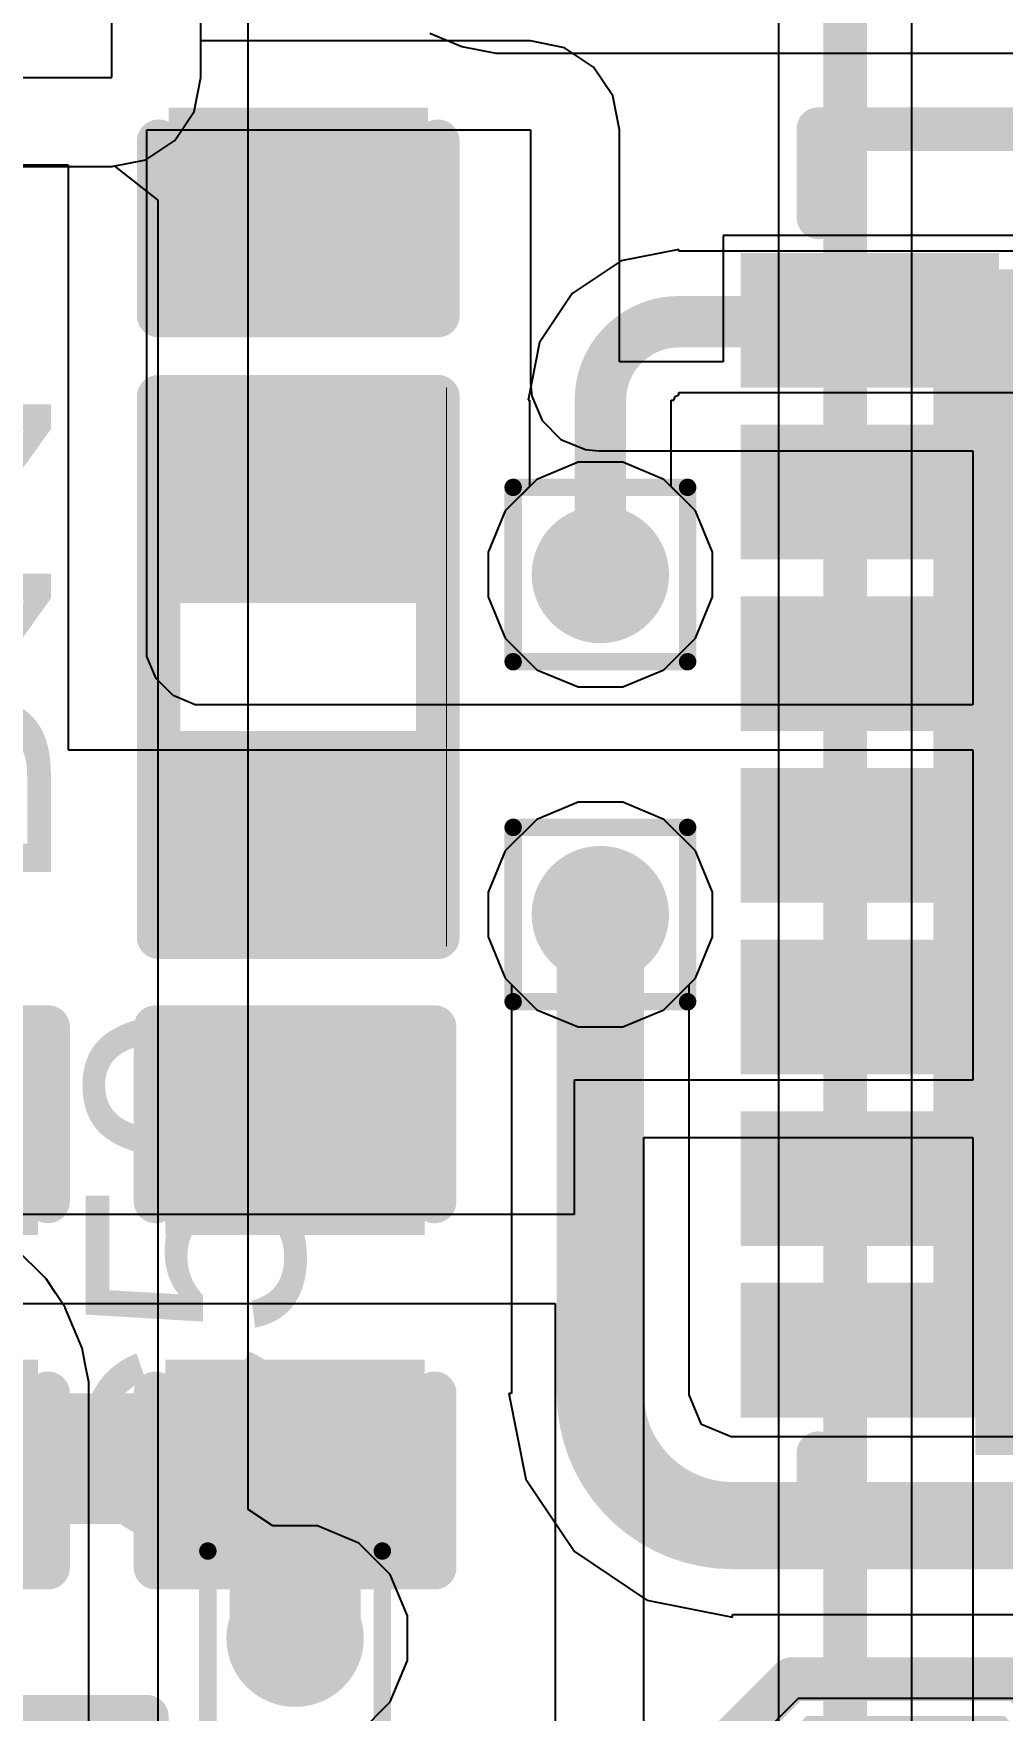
# Model space of a CAD drawing. Header units: inches. Extents: x -12 to 5355, y -7 to 5366.
# Drawn here: x 10.389 to 13.21, y 29.05 to 33.936 of the extents above; entities that cross this region are included whole.
import ezdxf

# ---------------------------------------------------------------- set-up
doc = ezdxf.new("R2010")
doc.units = ezdxf.units.IN
for name, color, linetype in [('BOTTOM LAYER', 5, 'Continuous'), ('Bottom Overlay', 54, 'Continuous'), ('Bottom Paste', 16, 'Continuous'), ('Bottom Solder', 6, 'Continuous'), ('Drill Drawing', 1, 'Continuous'), ('GROUND1', 16, 'Continuous'), ('GROUND2', 156, 'Continuous'), ('Keep-Out Layer', 6, 'Continuous'), ('POWER', 76, 'Continuous'), ('SIGNAL', 90, 'Continuous'), ('TOP LAYER', 1, 'Continuous'), ('Top Overlay', 2, 'Continuous'), ('Top Paste', 8, 'Continuous'), ('Top Solder', 216, 'Continuous'), ('Via Holes', 16, 'Continuous')]:
    doc.layers.add(name, color=color, linetype=linetype)
doc.styles.add('Arial', font='', dxfattribs={"height": 0.2})
doc.styles.get('Arial').set_extended_font_data('Arial')

# ---------------------------------------------------------------- blocks, each defined once
blk = doc.blocks.new('T____________0_5___6')
at = {"layer": 'TOP LAYER'}
blk.add_hatch(color=1, dxfattribs=at).paths.add_polyline_path([(0.25, 0.5), (-0.25, 0.5), (-0.5, 0.25), (-0.5, -0.25), (-0.25, -0.5), (0.25, -0.5), (0.5, -0.25), (0.5, 0.25)])
at = {"layer": 'Top Paste'}
blk.add_hatch(color=8, dxfattribs=at).paths.add_polyline_path([(0.25, 0.5), (-0.25, 0.5), (-0.5, 0.25), (-0.5, -0.25), (-0.25, -0.5), (0.25, -0.5), (0.5, -0.25), (0.5, 0.25)])
at = {"layer": 'Top Solder'}
blk.add_hatch(color=216, dxfattribs=at).paths.add_polyline_path([(0.2881, 0.5762), (-0.2881, 0.5762), (-0.5762, 0.2881), (-0.5762, -0.2881), (-0.2881, -0.5762), (0.2881, -0.5762), (0.5762, -0.2881), (0.5762, 0.2881)])
at = {"layer": 'Top Overlay'}
for points in [[(-0.3355, 0.6795, 0.127, 0.127, 0), (-0.6819, 0.3332, 0.127, 0.127, 0)], [(-0.3355, 0.6795, 0.127, 0.127, 0), (0.3365, 0.6795, 0.127, 0.127, 0)], [(0.3365, 0.6795, 0.127, 0.127, 0), (0.6836, 0.3324, 0.127, 0.127, 0)], [(-0.6819, 0.3332, 0.127, 0.127, 0), (-0.6819, -0.3341, 0.127, 0.127, 0)], [(0.6836, 0.3324, 0.127, 0.127, 0), (0.6836, -0.3298, 0.127, 0.127, 0)], [(-0.6819, -0.3341, 0.127, 0.127, 0), (-0.3374, -0.6786, 0.127, 0.127, 0)], [(0.6836, -0.3298, 0.127, 0.127, 0), (0.3349, -0.6786, 0.127, 0.127, 0)], [(-0.3374, -0.6786, 0.127, 0.127, 0), (0.3349, -0.6786, 0.127, 0.127, 0)]]:
    blk.add_lwpolyline(points, format="xyseb", dxfattribs=at)
for points in [[(-0.3673, 0.6795, 0.0635, 0.0635, 1), (-0.3038, 0.6795, 0.0635, 0.0635, 1)], [(-0.3673, 0.6795, 0.0635, 0.0635, 1), (-0.3038, 0.6795, 0.0635, 0.0635, 1)], [(0.3047, 0.6795, 0.0635, 0.0635, 1), (0.3682, 0.6795, 0.0635, 0.0635, 1)], [(0.3047, 0.6795, 0.0635, 0.0635, 1), (0.3682, 0.6795, 0.0635, 0.0635, 1)], [(-0.7136, 0.3332, 0.0635, 0.0635, 1), (-0.6501, 0.3332, 0.0635, 0.0635, 1)], [(-0.7136, 0.3332, 0.0635, 0.0635, 1), (-0.6501, 0.3332, 0.0635, 0.0635, 1)], [(0.6519, 0.3324, 0.0635, 0.0635, 1), (0.7154, 0.3324, 0.0635, 0.0635, 1)], [(0.6519, 0.3324, 0.0635, 0.0635, 1), (0.7154, 0.3324, 0.0635, 0.0635, 1)], [(-0.7136, -0.3341, 0.0635, 0.0635, 1), (-0.6501, -0.3341, 0.0635, 0.0635, 1)], [(-0.7136, -0.3341, 0.0635, 0.0635, 1), (-0.6501, -0.3341, 0.0635, 0.0635, 1)], [(0.6519, -0.3298, 0.0635, 0.0635, 1), (0.7154, -0.3298, 0.0635, 0.0635, 1)], [(0.6519, -0.3298, 0.0635, 0.0635, 1), (0.7154, -0.3298, 0.0635, 0.0635, 1)], [(-0.3691, -0.6786, 0.0635, 0.0635, 1), (-0.3056, -0.6786, 0.0635, 0.0635, 1)], [(-0.3691, -0.6786, 0.0635, 0.0635, 1), (-0.3056, -0.6786, 0.0635, 0.0635, 1)], [(0.3031, -0.6786, 0.0635, 0.0635, 1), (0.3666, -0.6786, 0.0635, 0.0635, 1)], [(0.3031, -0.6786, 0.0635, 0.0635, 1), (0.3666, -0.6786, 0.0635, 0.0635, 1)]]:
    blk.add_lwpolyline(points, format="xyseb", close=True, dxfattribs=at)
blk = doc.blocks.new('14_VSON__4_3__B_16')
at = {"layer": 'BOTTOM LAYER'}
for points in [[(1.1, 1.62), (1.7, 1.62), (1.7, 1.38), (1.1, 1.38)], [(1.1, 1.12), (1.7, 1.12), (1.7, 0.88), (1.1, 0.88)], [(1.1, 0.62), (1.7, 0.62), (1.7, 0.38), (1.1, 0.38)], [(1.1, 0.12), (1.7, 0.12), (1.7, -0.12), (1.1, -0.12)], [(1.1, -0.38), (1.7, -0.38), (1.7, -0.62), (1.1, -0.62)], [(1.1, -0.88), (1.7, -0.88), (1.7, -1.12), (1.1, -1.12)], [(1.1, -1.38), (1.7, -1.38), (1.7, -1.62), (1.1, -1.62)]]:
    blk.add_hatch(color=5, dxfattribs=at).paths.add_polyline_path(points)
at = {"layer": 'Bottom Paste'}
for points in [[(1.1, 1.62), (1.7, 1.62), (1.7, 1.38), (1.1, 1.38)], [(1.1, 1.12), (1.7, 1.12), (1.7, 0.88), (1.1, 0.88)], [(1.1, 0.62), (1.7, 0.62), (1.7, 0.38), (1.1, 0.38)], [(1.1, 0.12), (1.7, 0.12), (1.7, -0.12), (1.1, -0.12)], [(1.1, -0.38), (1.7, -0.38), (1.7, -0.62), (1.1, -0.62)], [(1.1, -0.88), (1.7, -0.88), (1.7, -1.12), (1.1, -1.12)], [(1.1, -1.38), (1.7, -1.38), (1.7, -1.62), (1.1, -1.62)]]:
    blk.add_hatch(color=16, dxfattribs=at).paths.add_polyline_path(points)
at = {"layer": 'Bottom Solder'}
for points in [[(1.0238, 1.6962), (1.7762, 1.6962), (1.7762, 1.3038), (1.0238, 1.3038)], [(1.0238, 1.1962), (1.7762, 1.1962), (1.7762, 0.8038), (1.0238, 0.8038)], [(1.0238, 0.6962), (1.7762, 0.6962), (1.7762, 0.3038), (1.0238, 0.3038)], [(1.0238, 0.1962), (1.7762, 0.1962), (1.7762, -0.1962), (1.0238, -0.1962)], [(1.0238, -0.3038), (1.7762, -0.3038), (1.7762, -0.6962), (1.0238, -0.6962)], [(1.0238, -0.8038), (1.7762, -0.8038), (1.7762, -1.1962), (1.0238, -1.1962)], [(1.0238, -1.3038), (1.7762, -1.3038), (1.7762, -1.6962), (1.0238, -1.6962)]]:
    blk.add_hatch(color=6, dxfattribs=at).paths.add_polyline_path(points)
at = {"layer": 'Bottom Overlay'}
for points in [[(1.5494, 2.0574, 0.127, 0.127, 0), (0.9398, 2.0574, 0.127, 0.127, 0)], [(1.5494, 2.0501, 0.127, 0.127, 0), (1.5494, 1.8001, 0.127, 0.127, 0)], [(1.5494, -1.8001, 0.127, 0.127, 0), (1.5494, -2.0501, 0.127, 0.127, 0)], [(1.5494, -2.0574, 0.127, 0.127, 0), (0.9398, -2.0574, 0.127, 0.127, 0)]]:
    blk.add_lwpolyline(points, format="xyseb", dxfattribs=at)
for points in [[(1.5177, 2.0574, 0.0635, 0.0635, 1), (1.5812, 2.0574, 0.0635, 0.0635, 1)], [(1.5177, 2.0501, 0.0635, 0.0635, 1), (1.5812, 2.0501, 0.0635, 0.0635, 1)], [(1.5177, 1.8001, 0.0635, 0.0635, 1), (1.5812, 1.8001, 0.0635, 0.0635, 1)], [(1.5176, -1.8001, 0.0635, 0.0635, 1), (1.5812, -1.8001, 0.0635, 0.0635, 1)], [(1.5176, -2.0501, 0.0635, 0.0635, 1), (1.5812, -2.0501, 0.0635, 0.0635, 1)], [(1.5177, -2.0574, 0.0635, 0.0635, 1), (1.5812, -2.0574, 0.0635, 0.0635, 1)]]:
    blk.add_lwpolyline(points, format="xyseb", close=True, dxfattribs=at)
blk = doc.blocks.new('C___0402_B_38')
at = {"layer": 'BOTTOM LAYER'}
for points in [[(-0.2413, 0.3175), (-0.2413, -0.3175), (-0.6985, -0.3175), (-0.6985, 0.3175)], [(0.6985, 0.3175), (0.6985, -0.3175), (0.2413, -0.3175), (0.2413, 0.3175)]]:
    blk.add_hatch(color=5, dxfattribs=at).paths.add_polyline_path(points)
at = {"layer": 'Bottom Paste'}
for points in [[(-0.2413, 0.3175), (-0.2413, -0.3175), (-0.6985, -0.3175), (-0.6985, 0.3175)], [(0.6985, 0.3175), (0.6985, -0.3175), (0.2413, -0.3175), (0.2413, 0.3175)]]:
    blk.add_hatch(color=16, dxfattribs=at).paths.add_polyline_path(points)
at = {"layer": 'Bottom Solder'}
for points in [[(-0.1813, 0.3775), (-0.1813, -0.3775), (-0.7585, -0.3775), (-0.7585, 0.3775)], [(0.7585, 0.3775), (0.7585, -0.3775), (0.1813, -0.3775), (0.1813, 0.3775)]]:
    blk.add_hatch(color=6, dxfattribs=at).paths.add_polyline_path(points)
at = {"layer": 'Bottom Overlay'}
for points in [[(-0.2794, 0.4064, 0.127, 0.127, 0), (-0.7874, 0.4064, 0.127, 0.127, 0)], [(-0.7874, 0.4064, 0.127, 0.127, 0), (-0.7874, -0.4064, 0.127, 0.127, 0)], [(0.2794, 0.4064, 0.127, 0.127, 0), (0.7874, 0.4064, 0.127, 0.127, 0)], [(0.7874, 0.4064, 0.127, 0.127, 0), (0.7874, -0.4064, 0.127, 0.127, 0)], [(-0.7874, -0.4064, 0.127, 0.127, 0), (-0.2794, -0.4064, 0.127, 0.127, 0)], [(0.7874, -0.4064, 0.127, 0.127, 0), (0.2794, -0.4064, 0.127, 0.127, 0)]]:
    blk.add_lwpolyline(points, format="xyseb", dxfattribs=at)
for points in [[(-0.8191, 0.4064, 0.0635, 0.0635, 1), (-0.7556, 0.4064, 0.0635, 0.0635, 1)], [(-0.8191, 0.4064, 0.0635, 0.0635, 1), (-0.7556, 0.4064, 0.0635, 0.0635, 1)], [(-0.3111, 0.4064, 0.0635, 0.0635, 1), (-0.2477, 0.4064, 0.0635, 0.0635, 1)], [(0.2477, 0.4064, 0.0635, 0.0635, 1), (0.3111, 0.4064, 0.0635, 0.0635, 1)], [(0.7556, 0.4064, 0.0635, 0.0635, 1), (0.8191, 0.4064, 0.0635, 0.0635, 1)], [(0.7556, 0.4064, 0.0635, 0.0635, 1), (0.8191, 0.4064, 0.0635, 0.0635, 1)], [(-0.8191, -0.4064, 0.0635, 0.0635, 1), (-0.7556, -0.4064, 0.0635, 0.0635, 1)], [(-0.8191, -0.4064, 0.0635, 0.0635, 1), (-0.7556, -0.4064, 0.0635, 0.0635, 1)], [(-0.3111, -0.4064, 0.0635, 0.0635, 1), (-0.2477, -0.4064, 0.0635, 0.0635, 1)], [(0.2477, -0.4064, 0.0635, 0.0635, 1), (0.3111, -0.4064, 0.0635, 0.0635, 1)], [(0.7556, -0.4064, 0.0635, 0.0635, 1), (0.8191, -0.4064, 0.0635, 0.0635, 1)], [(0.7556, -0.4064, 0.0635, 0.0635, 1), (0.8191, -0.4064, 0.0635, 0.0635, 1)]]:
    blk.add_lwpolyline(points, format="xyseb", close=True, dxfattribs=at)
blk = doc.blocks.new('SOT_23_6_46')
at = {"layer": 'TOP LAYER'}
for points in [[(-1.92, 1.26), (-0.7, 1.26), (-0.7, 0.64), (-1.92, 0.64)], [(0.7, 1.26), (1.92, 1.26), (1.92, 0.64), (0.7, 0.64)], [(-1.92, 0.31), (-0.7, 0.31), (-0.7, -0.31), (-1.92, -0.31)], [(0.7, 0.31), (1.92, 0.31), (1.92, -0.31), (0.7, -0.31)], [(-1.92, -0.64), (-0.7, -0.64), (-0.7, -1.26), (-1.92, -1.26)], [(0.7, -0.64), (1.92, -0.64), (1.92, -1.26), (0.7, -1.26)]]:
    blk.add_hatch(color=1, dxfattribs=at).paths.add_polyline_path(points)
at = {"layer": 'Top Paste'}
for points in [[(-1.92, 1.26), (-0.7, 1.26), (-0.7, 0.64), (-1.92, 0.64)], [(0.7, 1.26), (1.92, 1.26), (1.92, 0.64), (0.7, 0.64)], [(-1.92, 0.31), (-0.7, 0.31), (-0.7, -0.31), (-1.92, -0.31)], [(0.7, 0.31), (1.92, 0.31), (1.92, -0.31), (0.7, -0.31)], [(-1.92, -0.64), (-0.7, -0.64), (-0.7, -1.26), (-1.92, -1.26)], [(0.7, -0.64), (1.92, -0.64), (1.92, -1.26), (0.7, -1.26)]]:
    blk.add_hatch(color=8, dxfattribs=at).paths.add_polyline_path(points)
at = {"layer": 'Top Solder'}
for points in [[(-1.9962, 1.3362), (-0.6238, 1.3362), (-0.6238, 0.5638), (-1.9962, 0.5638)], [(0.6238, 1.3362), (1.9962, 1.3362), (1.9962, 0.5638), (0.6238, 0.5638)], [(-1.9962, 0.3862), (-0.6238, 0.3862), (-0.6238, -0.3862), (-1.9962, -0.3862)], [(0.6238, 0.3862), (1.9962, 0.3862), (1.9962, -0.3862), (0.6238, -0.3862)], [(-1.9962, -0.5638), (-0.6238, -0.5638), (-0.6238, -1.3362), (-1.9962, -1.3362)], [(0.6238, -0.5638), (1.9962, -0.5638), (1.9962, -1.3362), (0.6238, -1.3362)]]:
    blk.add_hatch(color=216, dxfattribs=at).paths.add_polyline_path(points)
at = {"layer": 'Top Overlay'}
for points in [[(-0.889, 1.524, 0.127, 0.127, 0), (0.8636, 1.524, 0.127, 0.127, 0)], [(-0.889, 1.424, 0.127, 0.127, 0), (-0.889, 1.524, 0.127, 0.127, 0)], [(0.8636, 1.424, 0.127, 0.127, 0), (0.8636, 1.524, 0.127, 0.127, 0)], [(-2.1844, 1.0922, 0.127, 0.127, 0), (-2.0574, 0.9652, 0.127, 0.127, 0)], [(-2.1844, 0.8382, 0.127, 0.127, 0), (-2.1844, 1.0922, 0.127, 0.127, 0)], [(-2.1844, 0.8382, 0.127, 0.127, 0), (-2.0574, 0.9652, 0.127, 0.127, 0)], [(-0.889, -1.424, 0.127, 0.127, 0), (-0.889, -1.524, 0.127, 0.127, 0)], [(0.8636, -1.524, 0.127, 0.127, 0), (0.8636, -1.424, 0.127, 0.127, 0)], [(-0.889, -1.524, 0.127, 0.127, 0), (0.8636, -1.524, 0.127, 0.127, 0)]]:
    blk.add_lwpolyline(points, format="xyseb", dxfattribs=at)
for points in [[(-0.9207, 1.524, 0.0635, 0.0635, 1), (-0.8572, 1.524, 0.0635, 0.0635, 1)], [(-0.9207, 1.524, 0.0635, 0.0635, 1), (-0.8572, 1.524, 0.0635, 0.0635, 1)], [(0.8318, 1.524, 0.0635, 0.0635, 1), (0.8953, 1.524, 0.0635, 0.0635, 1)], [(0.8318, 1.524, 0.0635, 0.0635, 1), (0.8953, 1.524, 0.0635, 0.0635, 1)], [(-0.9207, 1.424, 0.0635, 0.0635, 1), (-0.8572, 1.424, 0.0635, 0.0635, 1)], [(0.8318, 1.424, 0.0635, 0.0635, 1), (0.8953, 1.424, 0.0635, 0.0635, 1)], [(-2.2161, 1.0922, 0.0635, 0.0635, 1), (-2.1526, 1.0922, 0.0635, 0.0635, 1)], [(-2.2161, 1.0922, 0.0635, 0.0635, 1), (-2.1526, 1.0922, 0.0635, 0.0635, 1)], [(-2.0892, 0.9652, 0.0635, 0.0635, 1), (-2.0257, 0.9652, 0.0635, 0.0635, 1)], [(-2.0892, 0.9652, 0.0635, 0.0635, 1), (-2.0257, 0.9652, 0.0635, 0.0635, 1)], [(-2.2161, 0.8382, 0.0635, 0.0635, 1), (-2.1526, 0.8382, 0.0635, 0.0635, 1)], [(-2.2161, 0.8382, 0.0635, 0.0635, 1), (-2.1526, 0.8382, 0.0635, 0.0635, 1)], [(-0.9207, -1.424, 0.0635, 0.0635, 1), (-0.8572, -1.424, 0.0635, 0.0635, 1)], [(0.8318, -1.424, 0.0635, 0.0635, 1), (0.8953, -1.424, 0.0635, 0.0635, 1)], [(-0.9207, -1.524, 0.0635, 0.0635, 1), (-0.8572, -1.524, 0.0635, 0.0635, 1)], [(-0.9207, -1.524, 0.0635, 0.0635, 1), (-0.8572, -1.524, 0.0635, 0.0635, 1)], [(0.8318, -1.524, 0.0635, 0.0635, 1), (0.8953, -1.524, 0.0635, 0.0635, 1)], [(0.8318, -1.524, 0.0635, 0.0635, 1), (0.8953, -1.524, 0.0635, 0.0635, 1)]]:
    blk.add_lwpolyline(points, format="xyseb", close=True, dxfattribs=at)
blk = doc.blocks.new('____0402_B_80')
at = {"layer": 'BOTTOM LAYER'}
for points in [[(-0.2413, 0.3175), (-0.2413, -0.3175), (-0.6985, -0.3175), (-0.6985, 0.3175)], [(0.6985, 0.3175), (0.6985, -0.3175), (0.2413, -0.3175), (0.2413, 0.3175)]]:
    blk.add_hatch(color=5, dxfattribs=at).paths.add_polyline_path(points)
at = {"layer": 'Bottom Paste'}
for points in [[(-0.2413, 0.3175), (-0.2413, -0.3175), (-0.6985, -0.3175), (-0.6985, 0.3175)], [(0.6985, 0.3175), (0.6985, -0.3175), (0.2413, -0.3175), (0.2413, 0.3175)]]:
    blk.add_hatch(color=16, dxfattribs=at).paths.add_polyline_path(points)
at = {"layer": 'Bottom Solder'}
for points in [[(-0.1813, 0.3775), (-0.1813, -0.3775), (-0.7585, -0.3775), (-0.7585, 0.3775)], [(0.7585, 0.3775), (0.7585, -0.3775), (0.1813, -0.3775), (0.1813, 0.3775)]]:
    blk.add_hatch(color=6, dxfattribs=at).paths.add_polyline_path(points)
at = {"layer": 'Bottom Overlay'}
for points in [[(-0.7874, -0.4064, 0.127, 0.127, 0), (-0.7874, 0.4064, 0.127, 0.127, 0)], [(-0.2794, 0.4064, 0.127, 0.127, 0), (-0.7874, 0.4064, 0.127, 0.127, 0)], [(0.7874, 0.4064, 0.127, 0.127, 0), (0.2794, 0.4064, 0.127, 0.127, 0)], [(0.7874, -0.4064, 0.127, 0.127, 0), (0.7874, 0.4064, 0.127, 0.127, 0)], [(-0.2794, -0.4064, 0.127, 0.127, 0), (-0.7874, -0.4064, 0.127, 0.127, 0)], [(0.2794, -0.4064, 0.127, 0.127, 0), (0.7874, -0.4064, 0.127, 0.127, 0)]]:
    blk.add_lwpolyline(points, format="xyseb", dxfattribs=at)
for points in [[(-0.8191, 0.4064, 0.0635, 0.0635, 1), (-0.7556, 0.4064, 0.0635, 0.0635, 1)], [(-0.8191, 0.4064, 0.0635, 0.0635, 1), (-0.7556, 0.4064, 0.0635, 0.0635, 1)], [(-0.3111, 0.4064, 0.0635, 0.0635, 1), (-0.2477, 0.4064, 0.0635, 0.0635, 1)], [(0.2477, 0.4064, 0.0635, 0.0635, 1), (0.3111, 0.4064, 0.0635, 0.0635, 1)], [(0.7556, 0.4064, 0.0635, 0.0635, 1), (0.8191, 0.4064, 0.0635, 0.0635, 1)], [(0.7556, 0.4064, 0.0635, 0.0635, 1), (0.8191, 0.4064, 0.0635, 0.0635, 1)], [(-0.8191, -0.4064, 0.0635, 0.0635, 1), (-0.7556, -0.4064, 0.0635, 0.0635, 1)], [(-0.8191, -0.4064, 0.0635, 0.0635, 1), (-0.7556, -0.4064, 0.0635, 0.0635, 1)], [(-0.3111, -0.4064, 0.0635, 0.0635, 1), (-0.2477, -0.4064, 0.0635, 0.0635, 1)], [(0.2477, -0.4064, 0.0635, 0.0635, 1), (0.3111, -0.4064, 0.0635, 0.0635, 1)], [(0.7556, -0.4064, 0.0635, 0.0635, 1), (0.8191, -0.4064, 0.0635, 0.0635, 1)], [(0.7556, -0.4064, 0.0635, 0.0635, 1), (0.8191, -0.4064, 0.0635, 0.0635, 1)]]:
    blk.add_lwpolyline(points, format="xyseb", close=True, dxfattribs=at)
blk = doc.blocks.new('C___0402_B_84')
at = {"layer": 'BOTTOM LAYER'}
for points in [[(-0.2413, 0.3175), (-0.2413, -0.3175), (-0.6985, -0.3175), (-0.6985, 0.3175)], [(0.6985, 0.3175), (0.6985, -0.3175), (0.2413, -0.3175), (0.2413, 0.3175)]]:
    blk.add_hatch(color=5, dxfattribs=at).paths.add_polyline_path(points)
at = {"layer": 'Bottom Paste'}
for points in [[(-0.2413, 0.3175), (-0.2413, -0.3175), (-0.6985, -0.3175), (-0.6985, 0.3175)], [(0.6985, 0.3175), (0.6985, -0.3175), (0.2413, -0.3175), (0.2413, 0.3175)]]:
    blk.add_hatch(color=16, dxfattribs=at).paths.add_polyline_path(points)
at = {"layer": 'Bottom Solder'}
for points in [[(-0.1813, 0.3775), (-0.1813, -0.3775), (-0.7585, -0.3775), (-0.7585, 0.3775)], [(0.7585, 0.3775), (0.7585, -0.3775), (0.1813, -0.3775), (0.1813, 0.3775)]]:
    blk.add_hatch(color=6, dxfattribs=at).paths.add_polyline_path(points)
at = {"layer": 'Bottom Overlay'}
for points in [[(-0.7874, 0.4064, 0.127, 0.127, 0), (-0.7874, -0.4064, 0.127, 0.127, 0)], [(-0.2794, 0.4064, 0.127, 0.127, 0), (-0.7874, 0.4064, 0.127, 0.127, 0)], [(0.2794, 0.4064, 0.127, 0.127, 0), (0.7874, 0.4064, 0.127, 0.127, 0)], [(0.7874, 0.4064, 0.127, 0.127, 0), (0.7874, -0.4064, 0.127, 0.127, 0)], [(-0.7874, -0.4064, 0.127, 0.127, 0), (-0.2794, -0.4064, 0.127, 0.127, 0)], [(0.2794, -0.4064, 0.127, 0.127, 0), (0.7874, -0.4064, 0.127, 0.127, 0)]]:
    blk.add_lwpolyline(points, format="xyseb", dxfattribs=at)
for points in [[(-0.8191, 0.4064, 0.0635, 0.0635, 1), (-0.7556, 0.4064, 0.0635, 0.0635, 1)], [(-0.8191, 0.4064, 0.0635, 0.0635, 1), (-0.7556, 0.4064, 0.0635, 0.0635, 1)], [(-0.3111, 0.4064, 0.0635, 0.0635, 1), (-0.2477, 0.4064, 0.0635, 0.0635, 1)], [(0.2477, 0.4064, 0.0635, 0.0635, 1), (0.3111, 0.4064, 0.0635, 0.0635, 1)], [(0.7556, 0.4064, 0.0635, 0.0635, 1), (0.8191, 0.4064, 0.0635, 0.0635, 1)], [(0.7556, 0.4064, 0.0635, 0.0635, 1), (0.8191, 0.4064, 0.0635, 0.0635, 1)], [(-0.8192, -0.4064, 0.0635, 0.0635, 1), (-0.7557, -0.4064, 0.0635, 0.0635, 1)], [(-0.8192, -0.4064, 0.0635, 0.0635, 1), (-0.7557, -0.4064, 0.0635, 0.0635, 1)], [(-0.3111, -0.4064, 0.0635, 0.0635, 1), (-0.2477, -0.4064, 0.0635, 0.0635, 1)], [(0.2477, -0.4064, 0.0635, 0.0635, 1), (0.3111, -0.4064, 0.0635, 0.0635, 1)], [(0.7557, -0.4064, 0.0635, 0.0635, 1), (0.8192, -0.4064, 0.0635, 0.0635, 1)], [(0.7557, -0.4064, 0.0635, 0.0635, 1), (0.8192, -0.4064, 0.0635, 0.0635, 1)]]:
    blk.add_lwpolyline(points, format="xyseb", close=True, dxfattribs=at)
blk = doc.blocks.new('R___0402_B_101')
at = {"layer": 'BOTTOM LAYER'}
for points in [[(-0.2413, 0.3175), (-0.2413, -0.3175), (-0.6985, -0.3175), (-0.6985, 0.3175)], [(0.6985, 0.3175), (0.6985, -0.3175), (0.2413, -0.3175), (0.2413, 0.3175)]]:
    blk.add_hatch(color=5, dxfattribs=at).paths.add_polyline_path(points)
at = {"layer": 'Bottom Paste'}
for points in [[(-0.2413, 0.3175), (-0.2413, -0.3175), (-0.6985, -0.3175), (-0.6985, 0.3175)], [(0.6985, 0.3175), (0.6985, -0.3175), (0.2413, -0.3175), (0.2413, 0.3175)]]:
    blk.add_hatch(color=16, dxfattribs=at).paths.add_polyline_path(points)
at = {"layer": 'Bottom Solder'}
for points in [[(-0.1863, 0.3725), (-0.1863, -0.3725), (-0.7535, -0.3725), (-0.7535, 0.3725)], [(0.7535, 0.3725), (0.7535, -0.3725), (0.1863, -0.3725), (0.1863, 0.3725)]]:
    blk.add_hatch(color=6, dxfattribs=at).paths.add_polyline_path(points)
at = {"layer": 'Bottom Overlay'}
for points in [[(-0.7874, -0.4064, 0.127, 0.127, 0), (-0.7874, 0.4064, 0.127, 0.127, 0)], [(0.7874, 0.4064, 0.127, 0.127, 0), (-0.7874, 0.4064, 0.127, 0.127, 0)], [(0.7874, -0.4064, 0.127, 0.127, 0), (0.7874, 0.4064, 0.127, 0.127, 0)], [(0.8128, 0.4318, 0.00323, 0.00323, 0), (-0.8128, 0.4318, 0.00323, 0.00323, 0)], [(-0.7874, -0.4064, 0.127, 0.127, 0), (0.7874, -0.4064, 0.127, 0.127, 0)]]:
    blk.add_lwpolyline(points, format="xyseb", dxfattribs=at)
for points in [[(-0.8191, 0.4064, 0.0635, 0.0635, 1), (-0.7556, 0.4064, 0.0635, 0.0635, 1)], [(-0.8191, 0.4064, 0.0635, 0.0635, 1), (-0.7556, 0.4064, 0.0635, 0.0635, 1)], [(0.7556, 0.4064, 0.0635, 0.0635, 1), (0.8191, 0.4064, 0.0635, 0.0635, 1)], [(0.7556, 0.4064, 0.0635, 0.0635, 1), (0.8191, 0.4064, 0.0635, 0.0635, 1)], [(-0.8136, 0.4318, 0.00161, 0.00161, 1), (-0.812, 0.4318, 0.00161, 0.00161, 1)], [(0.812, 0.4318, 0.00161, 0.00161, 1), (0.8136, 0.4318, 0.00161, 0.00161, 1)], [(-0.8192, -0.4064, 0.0635, 0.0635, 1), (-0.7557, -0.4064, 0.0635, 0.0635, 1)], [(-0.8192, -0.4064, 0.0635, 0.0635, 1), (-0.7557, -0.4064, 0.0635, 0.0635, 1)], [(0.7556, -0.4064, 0.0635, 0.0635, 1), (0.8191, -0.4064, 0.0635, 0.0635, 1)], [(0.7556, -0.4064, 0.0635, 0.0635, 1), (0.8191, -0.4064, 0.0635, 0.0635, 1)]]:
    blk.add_lwpolyline(points, format="xyseb", close=True, dxfattribs=at)

msp = doc.modelspace()

# ---------------------------------------------------------------- hatches: boundary and pattern name
at = {"layer": 'BOTTOM LAYER'}
h = msp.add_hatch(color=5, dxfattribs=at)
edge = h.paths.add_edge_path()
edge.add_arc((12.0396, 32.3596), 0.2, 0, 360)
h = msp.add_hatch(color=5, dxfattribs=at)
edge = h.paths.add_edge_path()
edge.add_arc((12.0396, 31.369), 0.2, 0, 360)
h = msp.add_hatch(color=5, dxfattribs=at)
edge = h.paths.add_edge_path()
edge.add_arc((11.1506, 29.2608), 0.2, 0, 360)
at = {"layer": 'GROUND1'}
msp.add_hatch(color=16, dxfattribs=at).paths.add_polyline_path([(13.1318, 29.7942), (15.5448, 29.7942), (15.5448, 33.2486), (13.1318, 33.2486)])
h = msp.add_hatch(color=16, dxfattribs=at)
edge = h.paths.add_edge_path()
edge.add_arc((12.0396, 32.3596), 0.2, 0, 360)
h = msp.add_hatch(color=16, dxfattribs=at)
edge = h.paths.add_edge_path()
edge.add_arc((12.0396, 31.369), 0.2, 0, 360)
h = msp.add_hatch(color=16, dxfattribs=at)
edge = h.paths.add_edge_path()
edge.add_arc((11.1506, 29.2608), 0.2, 0, 360)
at = {"layer": 'GROUND2'}
msp.add_hatch(color=156, dxfattribs=at).paths.add_polyline_path([(13.0095, 30.0736), (15.7226, 30.0736), (15.7226, 33.22), (13.0095, 33.22)])
h = msp.add_hatch(color=156, dxfattribs=at)
edge = h.paths.add_edge_path()
edge.add_arc((12.0396, 32.3596), 0.2, 0, 360)
h = msp.add_hatch(color=156, dxfattribs=at)
edge = h.paths.add_edge_path()
edge.add_arc((12.0396, 31.369), 0.2, 0, 360)
h = msp.add_hatch(color=156, dxfattribs=at)
edge = h.paths.add_edge_path()
edge.add_arc((11.1506, 29.2608), 0.2, 0, 360)
at = {"layer": 'POWER'}
h = msp.add_hatch(color=76, dxfattribs=at)
edge = h.paths.add_edge_path()
edge.add_arc((12.0396, 32.3596), 0.2, 0, 360)
h = msp.add_hatch(color=76, dxfattribs=at)
edge = h.paths.add_edge_path()
edge.add_arc((12.0396, 31.369), 0.2, 0, 360)
h = msp.add_hatch(color=76, dxfattribs=at)
edge = h.paths.add_edge_path()
edge.add_arc((11.1506, 29.2608), 0.2, 0, 360)
at = {"layer": 'SIGNAL'}
h = msp.add_hatch(color=90, dxfattribs=at)
edge = h.paths.add_edge_path()
edge.add_arc((12.0396, 32.3596), 0.2, 0, 360)
h = msp.add_hatch(color=90, dxfattribs=at)
edge = h.paths.add_edge_path()
edge.add_arc((12.0396, 31.369), 0.2, 0, 360)
h = msp.add_hatch(color=90, dxfattribs=at)
edge = h.paths.add_edge_path()
edge.add_arc((11.1506, 29.2608), 0.2, 0, 360)
at = {"layer": 'TOP LAYER'}
h = msp.add_hatch(color=1, dxfattribs=at)
edge = h.paths.add_edge_path()
edge.add_arc((12.0396, 32.3596), 0.2, 0, 360)
h = msp.add_hatch(color=1, dxfattribs=at)
edge = h.paths.add_edge_path()
edge.add_arc((12.0396, 31.369), 0.2, 0, 360)
h = msp.add_hatch(color=1, dxfattribs=at)
edge = h.paths.add_edge_path()
edge.add_arc((11.1506, 29.2608), 0.2, 0, 360)
at = {"layer": 'Via Holes'}
h = msp.add_hatch(color=7, dxfattribs=at)
edge = h.paths.add_edge_path()
edge.add_arc((12.0396, 32.3596), 0.1, 0, 360)
h = msp.add_hatch(color=7, dxfattribs=at)
edge = h.paths.add_edge_path()
edge.add_arc((12.0396, 31.369), 0.1, 0, 360)
h = msp.add_hatch(color=7, dxfattribs=at)
edge = h.paths.add_edge_path()
edge.add_arc((11.1506, 29.2608), 0.1, 0, 360)

# ---------------------------------------------------------------- linework, layer by layer
at = {"layer": 'BOTTOM LAYER'}
for p, q in [((10.8762, 33.914), (10.8762, 60.2174)), ((11.8364, 33.914), (10.8762, 33.914)), ((11.9355, 33.8943), (11.8364, 33.914)), ((12.0195, 33.8381), (11.9355, 33.8943)), ((12.0757, 33.7541), (12.0195, 33.8381)), ((12.0954, 33.655), (12.0757, 33.7541)), ((10.7188, 32.1564), (10.7188, 33.655)), ((10.7188, 33.655), (11.8364, 33.655)), ((11.8364, 33.655), (11.8364, 32.9184)), ((12.0954, 32.979), (12.0954, 33.655)), ((8.2498, 33.5534), (10.4902, 33.5534)), ((10.4902, 33.5534), (10.4902, 31.849)), ((13.251, 33.347), (12.397, 33.347)), ((12.397, 33.347), (12.397, 32.979)), ((12.397, 32.979), (12.0954, 32.979)), ((11.8364, 32.9184), (11.8402, 32.8797)), ((11.8402, 32.8797), (11.8698, 32.8082)), ((11.8698, 32.8082), (11.9246, 32.7534)), ((11.9246, 32.7534), (11.9961, 32.7238)), ((11.9961, 32.7238), (12.0348, 32.72)), ((12.0348, 32.72), (12.0348, 32.72)), ((12.0348, 32.72), (13.124, 32.72)), ((13.124, 32.72), (13.124, 31.98)), ((10.7188, 32.1213), (10.7188, 32.1564)), ((10.7188, 32.1564), (10.7188, 32.1564)), ((10.7457, 32.0565), (10.7188, 32.1213)), ((10.7953, 32.0068), (10.7457, 32.0565)), ((10.8601, 31.98), (10.7953, 32.0068)), ((10.8952, 31.98), (10.8601, 31.98)), ((13.124, 31.98), (10.8952, 31.98)), ((10.4902, 31.849), (13.124, 31.849)), ((13.124, 31.849), (13.124, 30.8864)), ((13.124, 30.8864), (11.9634, 30.8864)), ((11.9634, 30.8864), (11.9634, 30.4951)), ((12.1666, 24.9936), (12.1666, 30.72)), ((12.1666, 30.72), (13.124, 30.72)), ((13.124, 30.72), (13.124, 28.9892)), ((11.9634, 30.4951), (8.2498, 30.4951)), ((8.2498, 30.2361), (11.9076, 30.2361)), ((11.9076, 30.2361), (11.9076, 24.9936))]:
    msp.add_line(p, q, dxfattribs=at)
for points in [[(10.0249, 29.7839, 0.381, 0.381, 0), (11.1506, 29.7839, 0.381, 0.381, 0)], [(11.1506, 29.7839, 0.381, 0.381, 0), (11.1587, 29.7839, 0.381, 0.381, 0)], [(11.1506, 29.2608, 0.381, 0.381, 0), (11.1506, 29.7839, 0.381, 0.381, 0)]]:
    msp.add_lwpolyline(points, format="xyseb", dxfattribs=at)
for points in [[(11.0554, 29.7839, 0.1905, 0.1905, 1), (11.2459, 29.7839, 0.1905, 0.1905, 1)], [(11.0554, 29.7839, 0.1905, 0.1905, 1), (11.2459, 29.7839, 0.1905, 0.1905, 1)], [(11.0554, 29.7839, 0.1905, 0.1905, 1), (11.2459, 29.7839, 0.1905, 0.1905, 1)], [(11.0635, 29.7839, 0.1905, 0.1905, 1), (11.254, 29.7839, 0.1905, 0.1905, 1)], [(11.0554, 29.2608, 0.1905, 0.1905, 1), (11.2459, 29.2608, 0.1905, 0.1905, 1)]]:
    msp.add_lwpolyline(points, format="xyseb", close=True, dxfattribs=at)
at = {"layer": 'Drill Drawing'}
for points in [[(11.7856, 32.6136, 0.0508, 0.0508, 0), (12.2936, 32.6136, 0.0508, 0.0508, 0)], [(11.7856, 32.1056, 0.0508, 0.0508, 0), (11.7856, 32.6136, 0.0508, 0.0508, 0)], [(12.2936, 32.1056, 0.0508, 0.0508, 0), (12.2936, 32.6136, 0.0508, 0.0508, 0)], [(11.7856, 32.1056, 0.0508, 0.0508, 0), (12.2936, 32.1056, 0.0508, 0.0508, 0)], [(11.7856, 31.623, 0.0508, 0.0508, 0), (12.2936, 31.623, 0.0508, 0.0508, 0)], [(11.7856, 31.115, 0.0508, 0.0508, 0), (11.7856, 31.623, 0.0508, 0.0508, 0)], [(12.2936, 31.115, 0.0508, 0.0508, 0), (12.2936, 31.623, 0.0508, 0.0508, 0)], [(11.7856, 31.115, 0.0508, 0.0508, 0), (12.2936, 31.115, 0.0508, 0.0508, 0)], [(10.8966, 29.5148, 0.0508, 0.0508, 0), (11.4046, 29.5148, 0.0508, 0.0508, 0)], [(10.8966, 29.0068, 0.0508, 0.0508, 0), (10.8966, 29.5148, 0.0508, 0.0508, 0)], [(11.4046, 29.0068, 0.0508, 0.0508, 0), (11.4046, 29.5148, 0.0508, 0.0508, 0)]]:
    msp.add_lwpolyline(points, format="xyseb", dxfattribs=at)
for points in [[(11.7729, 32.6136, 0.0254, 0.0254, 1), (11.7983, 32.6136, 0.0254, 0.0254, 1)], [(11.7729, 32.6136, 0.0254, 0.0254, 1), (11.7983, 32.6136, 0.0254, 0.0254, 1)], [(12.2809, 32.6136, 0.0254, 0.0254, 1), (12.3063, 32.6136, 0.0254, 0.0254, 1)], [(12.2809, 32.6136, 0.0254, 0.0254, 1), (12.3063, 32.6136, 0.0254, 0.0254, 1)], [(11.7729, 32.1056, 0.0254, 0.0254, 1), (11.7983, 32.1056, 0.0254, 0.0254, 1)], [(11.7729, 32.1056, 0.0254, 0.0254, 1), (11.7983, 32.1056, 0.0254, 0.0254, 1)], [(12.2809, 32.1056, 0.0254, 0.0254, 1), (12.3063, 32.1056, 0.0254, 0.0254, 1)], [(12.2809, 32.1056, 0.0254, 0.0254, 1), (12.3063, 32.1056, 0.0254, 0.0254, 1)], [(11.7729, 31.623, 0.0254, 0.0254, 1), (11.7983, 31.623, 0.0254, 0.0254, 1)], [(11.7729, 31.623, 0.0254, 0.0254, 1), (11.7983, 31.623, 0.0254, 0.0254, 1)], [(12.2809, 31.623, 0.0254, 0.0254, 1), (12.3063, 31.623, 0.0254, 0.0254, 1)], [(12.2809, 31.623, 0.0254, 0.0254, 1), (12.3063, 31.623, 0.0254, 0.0254, 1)], [(11.7729, 31.115, 0.0254, 0.0254, 1), (11.7983, 31.115, 0.0254, 0.0254, 1)], [(11.7729, 31.115, 0.0254, 0.0254, 1), (11.7983, 31.115, 0.0254, 0.0254, 1)], [(12.2809, 31.115, 0.0254, 0.0254, 1), (12.3063, 31.115, 0.0254, 0.0254, 1)], [(12.2809, 31.115, 0.0254, 0.0254, 1), (12.3063, 31.115, 0.0254, 0.0254, 1)], [(10.8839, 29.5148, 0.0254, 0.0254, 1), (10.9093, 29.5148, 0.0254, 0.0254, 1)], [(10.8839, 29.5148, 0.0254, 0.0254, 1), (10.9093, 29.5148, 0.0254, 0.0254, 1)], [(11.3919, 29.5148, 0.0254, 0.0254, 1), (11.4173, 29.5148, 0.0254, 0.0254, 1)], [(11.3919, 29.5148, 0.0254, 0.0254, 1), (11.4173, 29.5148, 0.0254, 0.0254, 1)]]:
    msp.add_lwpolyline(points, format="xyseb", close=True, dxfattribs=at)
at = {"layer": 'GROUND1'}
for p, q in [((10.8762, 33.8074), (10.8762, 60.2174)), ((10.8565, 33.7083), (10.8762, 33.8074)), ((10.8003, 33.6243), (10.8565, 33.7083)), ((10.7163, 33.5681), (10.8003, 33.6243)), ((10.6172, 33.5484), (10.7163, 33.5681)), ((10.275, 33.5484), (10.6172, 33.5484)), ((11.9746, 32.6866), (11.8544, 32.6368)), ((12.1046, 32.6866), (11.9746, 32.6866)), ((12.2248, 32.6368), (12.1046, 32.6866)), ((11.8544, 32.6368), (11.7624, 32.5448)), ((12.3168, 32.5448), (12.2248, 32.6368)), ((11.7624, 32.5448), (11.7126, 32.4246)), ((12.3666, 32.4246), (12.3168, 32.5448)), ((11.7126, 32.4246), (11.7126, 32.2946)), ((12.3666, 32.2946), (12.3666, 32.4246)), ((11.7126, 32.2946), (11.7624, 32.1744)), ((12.3168, 32.1744), (12.3666, 32.2946)), ((11.7624, 32.1744), (11.8544, 32.0824)), ((12.2248, 32.0824), (12.3168, 32.1744)), ((11.8544, 32.0824), (11.9746, 32.0326)), ((12.1046, 32.0326), (12.2248, 32.0824)), ((11.9746, 32.0326), (12.1046, 32.0326)), ((11.9746, 31.696), (11.8544, 31.6462)), ((12.1046, 31.696), (11.9746, 31.696)), ((12.2248, 31.6462), (12.1046, 31.696)), ((11.8544, 31.6462), (11.7624, 31.5542)), ((12.3168, 31.5542), (12.2248, 31.6462)), ((11.7624, 31.5542), (11.7126, 31.434)), ((12.3666, 31.434), (12.3168, 31.5542)), ((11.7126, 31.434), (11.7126, 31.304)), ((12.3666, 31.304), (12.3666, 31.434)), ((11.7126, 31.304), (11.7624, 31.1838)), ((12.3168, 31.1838), (12.3666, 31.304)), ((11.7624, 31.1838), (11.8544, 31.0918)), ((12.2248, 31.0918), (12.3168, 31.1838)), ((11.8544, 31.0918), (11.9746, 31.042)), ((12.1046, 31.042), (12.2248, 31.0918)), ((11.9746, 31.042), (12.1046, 31.042))]:
    msp.add_line(p, q, dxfattribs=at)
at = {"layer": 'GROUND2'}
for p, q in [((10.8762, 33.8074), (10.8762, 60.2174)), ((10.8565, 33.7083), (10.8762, 33.8074)), ((10.8003, 33.6243), (10.8565, 33.7083)), ((10.7163, 33.5681), (10.8003, 33.6243)), ((10.6172, 33.5484), (10.7163, 33.5681)), ((10.2722, 33.5484), (10.6172, 33.5484)), ((11.9746, 32.6866), (11.8544, 32.6368)), ((12.1046, 32.6866), (11.9746, 32.6866)), ((12.2248, 32.6368), (12.1046, 32.6866)), ((11.8544, 32.6368), (11.7624, 32.5448)), ((12.3168, 32.5448), (12.2248, 32.6368)), ((11.7624, 32.5448), (11.7126, 32.4246)), ((12.3666, 32.4246), (12.3168, 32.5448)), ((11.7126, 32.4246), (11.7126, 32.2946)), ((12.3666, 32.2946), (12.3666, 32.4246)), ((11.7126, 32.2946), (11.7624, 32.1744)), ((12.3168, 32.1744), (12.3666, 32.2946)), ((11.7624, 32.1744), (11.8544, 32.0824)), ((12.2248, 32.0824), (12.3168, 32.1744)), ((11.8544, 32.0824), (11.9746, 32.0326)), ((12.1046, 32.0326), (12.2248, 32.0824)), ((11.9746, 32.0326), (12.1046, 32.0326)), ((11.9746, 31.696), (11.8544, 31.6462)), ((12.1046, 31.696), (11.9746, 31.696)), ((12.2248, 31.6462), (12.1046, 31.696)), ((11.8544, 31.6462), (11.7624, 31.5542)), ((12.3168, 31.5542), (12.2248, 31.6462)), ((11.7624, 31.5542), (11.7126, 31.434)), ((12.3666, 31.434), (12.3168, 31.5542)), ((11.7126, 31.434), (11.7126, 31.304)), ((12.3666, 31.304), (12.3666, 31.434)), ((11.7126, 31.304), (11.7624, 31.1838)), ((12.3168, 31.1838), (12.3666, 31.304)), ((11.7624, 31.1838), (11.8544, 31.0918)), ((12.2248, 31.0918), (12.3168, 31.1838)), ((11.8544, 31.0918), (11.9746, 31.042)), ((12.1046, 31.042), (12.2248, 31.0918)), ((11.9746, 31.042), (12.1046, 31.042))]:
    msp.add_line(p, q, dxfattribs=at)
at = {"layer": 'Keep-Out Layer'}
for p, q in [((10.6172, 33.8074), (10.6172, 60.2996)), ((0.254, 33.8074), (10.6172, 33.8074))]:
    msp.add_line(p, q, dxfattribs=at)
at = {"layer": 'POWER'}
for p, q in [((11.0137, 29.6358), (11.0137, 34.7024)), ((8.0385, 33.5484), (10.6172, 33.5484)), ((10.6172, 33.5484), (10.6241, 33.5498)), ((10.6241, 33.5498), (10.7511, 33.4503)), ((10.7511, 33.4503), (10.7511, 21.3225)), ((11.9746, 32.6866), (11.8544, 32.6368)), ((12.1046, 32.6866), (11.9746, 32.6866)), ((12.2248, 32.6368), (12.1046, 32.6866)), ((11.8544, 32.6368), (11.7624, 32.5448)), ((12.3168, 32.5448), (12.2248, 32.6368)), ((11.7624, 32.5448), (11.7126, 32.4246)), ((12.3666, 32.4246), (12.3168, 32.5448)), ((11.7126, 32.4246), (11.7126, 32.2946)), ((12.3666, 32.2946), (12.3666, 32.4246)), ((11.7126, 32.2946), (11.7624, 32.1744)), ((12.3168, 32.1744), (12.3666, 32.2946)), ((11.7624, 32.1744), (11.8544, 32.0824)), ((12.2248, 32.0824), (12.3168, 32.1744)), ((11.8544, 32.0824), (11.9746, 32.0326)), ((12.1046, 32.0326), (12.2248, 32.0824)), ((11.9746, 32.0326), (12.1046, 32.0326)), ((11.9746, 31.696), (11.8544, 31.6462)), ((12.1046, 31.696), (11.9746, 31.696)), ((12.2248, 31.6462), (12.1046, 31.696)), ((11.8544, 31.6462), (11.7624, 31.5542)), ((12.3168, 31.5542), (12.2248, 31.6462)), ((11.7624, 31.5542), (11.7126, 31.434)), ((12.3666, 31.434), (12.3168, 31.5542)), ((11.7126, 31.434), (11.7126, 31.304)), ((12.3666, 31.304), (12.3666, 31.434)), ((11.7126, 31.304), (11.7624, 31.1838)), ((12.3168, 31.1838), (12.3666, 31.304)), ((11.7624, 31.1838), (11.8544, 31.0918)), ((12.2248, 31.0918), (12.3168, 31.1838)), ((11.8544, 31.0918), (11.9746, 31.042)), ((12.1046, 31.042), (12.2248, 31.0918)), ((11.9746, 31.042), (12.1046, 31.042)), ((11.0856, 29.5878), (11.0137, 29.6358)), ((11.2156, 29.5878), (11.0856, 29.5878)), ((11.3358, 29.538), (11.2156, 29.5878)), ((11.4278, 29.446), (11.3358, 29.538)), ((11.4776, 29.3258), (11.4278, 29.446)), ((11.4776, 29.1958), (11.4776, 29.3258)), ((11.4278, 29.0756), (11.4776, 29.1958)), ((11.3358, 28.9836), (11.4278, 29.0756))]:
    msp.add_line(p, q, dxfattribs=at)
at = {"layer": 'SIGNAL'}
for p, q in [((10.8762, 33.8074), (10.8762, 60.2174)), ((12.5579, 44.5092), (12.5579, 23.3423)), ((12.9463, 10.0248), (12.9463, 34.2307)), ((10.8565, 33.7083), (10.8762, 33.8074)), ((10.8003, 33.6243), (10.8565, 33.7083)), ((10.7163, 33.5681), (10.8003, 33.6243)), ((10.6172, 33.5484), (10.7163, 33.5681)), ((10.2722, 33.5484), (10.6172, 33.5484)), ((11.9746, 32.6866), (11.8544, 32.6368)), ((12.1046, 32.6866), (11.9746, 32.6866)), ((12.2248, 32.6368), (12.1046, 32.6866)), ((11.8544, 32.6368), (11.7624, 32.5448)), ((12.3168, 32.5448), (12.2248, 32.6368)), ((11.7624, 32.5448), (11.7126, 32.4246)), ((12.3666, 32.4246), (12.3168, 32.5448)), ((11.7126, 32.4246), (11.7126, 32.2946)), ((12.3666, 32.2946), (12.3666, 32.4246)), ((11.7126, 32.2946), (11.7624, 32.1744)), ((12.3168, 32.1744), (12.3666, 32.2946)), ((11.7624, 32.1744), (11.8544, 32.0824)), ((12.2248, 32.0824), (12.3168, 32.1744)), ((11.8544, 32.0824), (11.9746, 32.0326)), ((12.1046, 32.0326), (12.2248, 32.0824)), ((11.9746, 32.0326), (12.1046, 32.0326)), ((11.9746, 31.696), (11.8544, 31.6462)), ((12.1046, 31.696), (11.9746, 31.696)), ((12.2248, 31.6462), (12.1046, 31.696)), ((11.8544, 31.6462), (11.7624, 31.5542)), ((12.3168, 31.5542), (12.2248, 31.6462)), ((11.7624, 31.5542), (11.7126, 31.434)), ((12.3666, 31.434), (12.3168, 31.5542)), ((11.7126, 31.434), (11.7126, 31.304)), ((12.3666, 31.304), (12.3666, 31.434)), ((11.7126, 31.304), (11.7624, 31.1838)), ((12.3168, 31.1838), (12.3666, 31.304)), ((11.7624, 31.1838), (11.8544, 31.0918)), ((12.2248, 31.0918), (12.3168, 31.1838)), ((11.8544, 31.0918), (11.9746, 31.042)), ((12.1046, 31.042), (12.2248, 31.0918)), ((11.9746, 31.042), (12.1046, 31.042))]:
    msp.add_line(p, q, dxfattribs=at)
msp.add_lwpolyline([(12.7521, 10.0248, 0.127, 0.127, 0), (12.7521, 44.5092, 0.127, 0.127, 0)], format="xyseb", dxfattribs=at)
at = {"layer": 'TOP LAYER'}
for p, q in [((10.8762, 33.8074), (10.8762, 57.7662)), ((11.5426, 33.937), (11.636, 33.8983)), ((11.636, 33.8983), (11.7351, 33.8786)), ((11.7351, 33.8786), (11.7856, 33.8786)), ((11.7856, 33.8786), (16.0782, 33.8786)), ((10.8565, 33.7083), (10.8762, 33.8074)), ((10.8003, 33.6243), (10.8565, 33.7083)), ((10.7163, 33.5681), (10.8003, 33.6243)), ((10.6172, 33.5484), (10.7163, 33.5681)), ((10.275, 33.5484), (10.6172, 33.5484)), ((12.1002, 33.2732), (11.9578, 33.178)), ((12.2682, 33.3066), (12.1002, 33.2732)), ((12.2682, 33.3021), (12.2682, 33.3066)), ((16.2789, 33.3021), (12.2682, 33.3021)), ((11.9578, 33.178), (11.8626, 33.0356)), ((11.8626, 33.0356), (11.8292, 32.8676)), ((12.2575, 32.8783), (12.2682, 32.8827)), ((12.2682, 32.8827), (12.2682, 32.8903)), ((12.2682, 32.8903), (13.2827, 32.8903)), ((11.8292, 32.8676), (11.8337, 32.8676)), ((11.8337, 32.8676), (11.8337, 32.6161)), ((12.2455, 32.6161), (12.2455, 32.8676)), ((12.2455, 32.8676), (12.2531, 32.8676)), ((12.2531, 32.8676), (12.2575, 32.8783)), ((11.8337, 32.6161), (11.7624, 32.5448)), ((12.3168, 32.5448), (12.2455, 32.6161)), ((11.7624, 32.5448), (11.7126, 32.4246)), ((12.3666, 32.4246), (12.3168, 32.5448)), ((11.7126, 32.4246), (11.7126, 32.2946)), ((12.3666, 32.2946), (12.3666, 32.4246)), ((11.7126, 32.2946), (11.7624, 32.1744)), ((12.3168, 32.1744), (12.3666, 32.2946)), ((11.7624, 32.1744), (11.8544, 32.0824)), ((12.2248, 32.0824), (12.3168, 32.1744)), ((11.8544, 32.0824), (11.9746, 32.0326)), ((12.1046, 32.0326), (12.2248, 32.0824)), ((11.9746, 32.0326), (12.1046, 32.0326)), ((11.9746, 31.696), (11.8544, 31.6462)), ((12.1046, 31.696), (11.9746, 31.696)), ((12.2248, 31.6462), (12.1046, 31.696)), ((11.8544, 31.6462), (11.7624, 31.5542)), ((12.3168, 31.5542), (12.2248, 31.6462)), ((11.7624, 31.5542), (11.7126, 31.434)), ((12.3666, 31.434), (12.3168, 31.5542)), ((11.7126, 31.434), (11.7126, 31.304)), ((12.3666, 31.304), (12.3666, 31.434)), ((11.7126, 31.304), (11.7624, 31.1838)), ((12.3168, 31.1838), (12.3666, 31.304)), ((11.7624, 31.1838), (11.7806, 31.1655)), ((12.2986, 31.1655), (12.3168, 31.1838)), ((11.7806, 31.1655), (11.7806, 29.9733)), ((12.2986, 29.9733), (12.2986, 31.1655)), ((10.4254, 30.3078), (10.3349, 30.3983)), ((10.4254, 30.3077), (10.4254, 30.3078)), ((10.4254, 30.3078), (10.4254, 30.3078)), ((10.4542, 30.2646), (10.4254, 30.3077)), ((10.4815, 30.2238), (10.4542, 30.2646)), ((10.4815, 30.2237), (10.4815, 30.2238)), ((10.5305, 30.1055), (10.4815, 30.2237)), ((10.4815, 30.2237), (10.4815, 30.2237)), ((10.5305, 30.1054), (10.5305, 30.1055)), ((10.5396, 30.0593), (10.5305, 30.1054)), ((10.5305, 30.1054), (10.5305, 30.1054)), ((10.5501, 30.0064), (10.5396, 30.0593)), ((10.5501, 30.0063), (10.5501, 30.0064)), ((10.5501, 29.9423), (10.5501, 30.0063)), ((10.5501, 30.0063), (10.5501, 30.0063)), ((11.7806, 29.9733), (11.7731, 29.9733)), ((11.7731, 29.9733), (11.8226, 29.7242)), ((12.2979, 29.9701), (12.2986, 29.9733)), ((12.3339, 29.8832), (12.2979, 29.9701)), ((10.5501, 28.8952), (10.5501, 29.9423)), ((12.4208, 29.8472), (12.3339, 29.8832)), ((12.4241, 29.8478), (12.4208, 29.8472)), ((18.4188, 29.8478), (12.4241, 29.8478)), ((11.8226, 29.7242), (11.9638, 29.513)), ((11.9638, 29.513), (12.1749, 29.3719)), ((12.1749, 29.3719), (12.4241, 29.3224)), ((12.4241, 29.3224), (12.4241, 29.3299)), ((12.4241, 29.3299), (32.7173, 29.3299)), ((12.6151, 29.0852), (12.3016, 28.7717)), ((13.2421, 29.0852), (12.6151, 29.0852))]:
    msp.add_line(p, q, dxfattribs=at)
for points in [[(12.0396, 32.8676, 0.1499, 0.1499, -0.414214), (12.2682, 33.0962, 0.1499, 0.1499, 0)], [(12.2682, 33.0962, 0.1499, 0.1499, 0), (16.5354, 33.0962, 0.1499, 0.1499, 0)], [(12.0396, 32.3596, 0.1499, 0.1499, 0), (12.0396, 32.8676, 0.1499, 0.1499, 0)], [(12.0396, 29.9733, 0.254, 0.254, 0), (12.0396, 31.369, 0.254, 0.254, 0)], [(12.4241, 29.5889, 0.254, 0.254, -0.414214), (12.0396, 29.9733, 0.254, 0.254, 0)], [(12.4241, 29.5889, 0.254, 0.254, 0), (32.7173, 29.5889, 0.254, 0.254, 0)]]:
    msp.add_lwpolyline(points, format="xyseb", dxfattribs=at)
for points in [[(12.2307, 33.0962, 0.0749, 0.0749, 1), (12.3057, 33.0962, 0.0749, 0.0749, 1)], [(12.2307, 33.0962, 0.0749, 0.0749, 1), (12.3057, 33.0962, 0.0749, 0.0749, 1)], [(12.0021, 32.8676, 0.0749, 0.0749, 1), (12.0771, 32.8676, 0.0749, 0.0749, 1)], [(12.0021, 32.8676, 0.0749, 0.0749, 1), (12.0771, 32.8676, 0.0749, 0.0749, 1)], [(12.0021, 32.3596, 0.0749, 0.0749, 1), (12.0771, 32.3596, 0.0749, 0.0749, 1)], [(11.9761, 31.369, 0.127, 0.127, 1), (12.1031, 31.369, 0.127, 0.127, 1)], [(11.9761, 29.9733, 0.127, 0.127, 1), (12.1031, 29.9733, 0.127, 0.127, 1)], [(11.9761, 29.9733, 0.127, 0.127, 1), (12.1031, 29.9733, 0.127, 0.127, 1)], [(12.3606, 29.5889, 0.127, 0.127, 1), (12.4876, 29.5889, 0.127, 0.127, 1)], [(12.3606, 29.5889, 0.127, 0.127, 1), (12.4876, 29.5889, 0.127, 0.127, 1)]]:
    msp.add_lwpolyline(points, format="xyseb", close=True, dxfattribs=at)

# ---------------------------------------------------------------- block references
for name, p, rotation in [('14_VSON__4_3__B_16', (14.224, 31.6), 180), ('____0402_B_80', (11.1598, 33.9013), 270), ('R___0402_B_101', (11.1598, 32.0903), 270), ('C___0402_B_84', (10.0249, 30.2538), 90), ('C___0402_B_38', (11.1506, 30.2538), 90), ('T____________0_5___6', (12.9286, 28.4582), 90)]:
    msp.add_blockref(name, p, dxfattribs=dict(rotation=rotation))
msp.add_blockref('SOT_23_6_46', (9.8552, 27.5082))

# ---------------------------------------------------------------- texts
at = {"layer": 'Bottom Overlay', "style": 'Arial', "text_generation_flag": 2}
msp.add_text('R11', height=0.635, rotation=270, dxfattribs=at).set_placement((9.8044, 31.4198))
at = {"layer": 'Top Overlay', "style": 'Arial'}
msp.add_text('C50', height=0.635, rotation=90, dxfattribs=at).set_placement((11.176, 29.4894))

doc.saveas('drawing.dxf')
